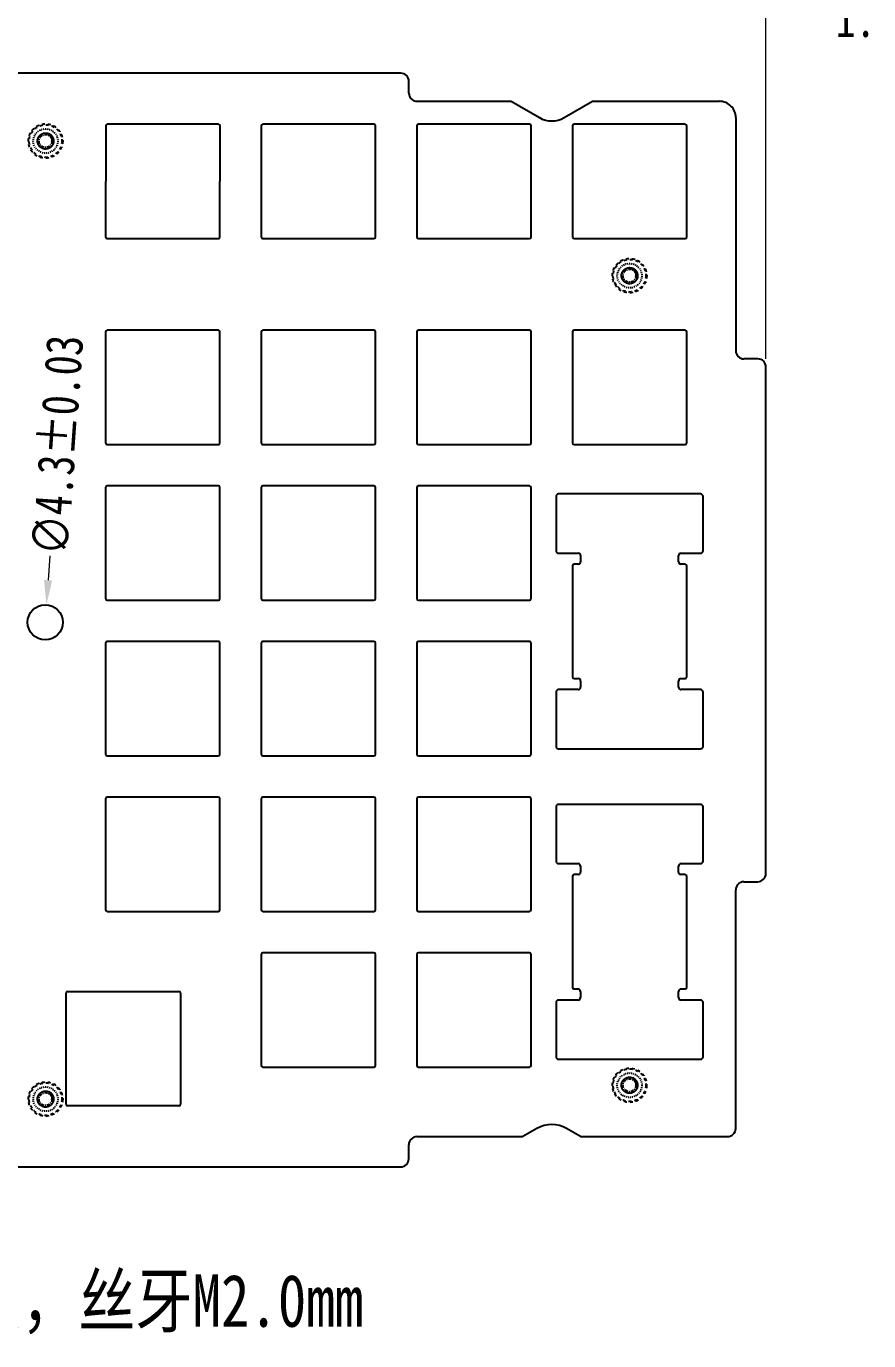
# Model space of a CAD drawing. Header units: inches. Extents: x 457 to 1932, y -186 to 238.
# Drawn here: x 893.6 to 996.8, y -9.5 to 151.4 of the extents above; entities that cross this region are included whole.
import ezdxf

# ---------------------------------------------------------------- set-up
doc = ezdxf.new("R2010")
doc.units = ezdxf.units.IN
doc.header["$LTSCALE"] = 1.21
doc.header["$MEASUREMENT"] = 0
doc.header["$PDMODE"] = 3
doc.header["$PDSIZE"] = 0.3125
doc.linetypes.add('HIDDEN', pattern=[0.2, 0.1, -0.1])
doc.layers.get('0').update_dxf_attribs({"linetype": 'CONTINUOUS'})
doc.layers.get('Defpoints').update_dxf_attribs({"linetype": 'CONTINUOUS'})
doc.layers.add('DEFAULT_2', color=8, linetype='HIDDEN')
doc.styles.get("Standard").update_dxf_attribs({"font": 'txt', "width": 0.8})
doc.dimstyles.new('YanXiu', dxfattribs={"dimscale": 1.5, "dimtxt": 3, "dimasz": 2, "dimexe": 0.66, "dimexo": 0.66, "dimgap": 0.66, "dimtad": 0, "dimdsep": 46, "dimtxsty": 'Standard', "dimcen": 0, "dimclrd": 3, "dimclre": 6, "dimclrt": 3, "dimazin": 2, "dimtm": 1e-09, "dimtfac": 1, "dimtofl": 0, "dimtmove": 0, "dimatfit": 3, "dimfxl": 0, "dimlwd": 5, "dimlwe": 5, "dimarcsym": 0})

# ---------------------------------------------------------------- blocks, each defined once
blk = doc.blocks.new('*D0')
at = {"color": 3, "lineweight": 5}
blk.add_line((896.53, 86.62), (896.32, 83.63), dxfattribs=at)
at = {"color": 3}
blk.add_solid([(895.82, 83.66), (896.82, 83.59), (896.11, 80.63)], dxfattribs=at)
at = {"layer": 'Defpoints', "color": 0}
for p in [(896.11, 80.63), (895.81, 76.34)]:
    blk.add_point(p, dxfattribs=at)
at = {"color": 3, "insert": (897.48, 100.18), "char_height": 4.5, "attachment_point": 5, "rotation": 85.9978}
blk.add_mtext('∅4.3%%P0.03', dxfattribs=at)
blk = doc.blocks.new('*D5')
at = {"color": 6, "lineweight": 5}
for p, q in [((543.12, 110.72), (543.12, 178.4)), ((984.22, 110.72), (984.22, 178.4))]:
    blk.add_line(p, q, dxfattribs=at)
at = {"color": 3, "lineweight": 5}
for p, q in [((546.12, 177.41), (749.78, 177.41)), ((981.22, 177.41), (777.56, 177.41))]:
    blk.add_line(p, q, dxfattribs=at)
at = {"color": 3}
for points in [[(546.12, 177.91), (546.12, 176.91), (543.12, 177.41)], [(981.22, 177.91), (981.22, 176.91), (984.22, 177.41)]]:
    blk.add_solid(points, dxfattribs=at)
at = {"layer": 'Defpoints', "color": 0}
for p in [(984.22, 177.41), (543.12, 109.73), (984.22, 109.73)]:
    blk.add_point(p, dxfattribs=at)
at = {"color": 3, "insert": (763.67, 177.41), "char_height": 4.5, "attachment_point": 5}
blk.add_mtext('441.1%%P0.15', dxfattribs=at)
blk = doc.blocks.new('*D7')
at = {"color": 6, "lineweight": 5}
for p, q in [((1015.92, 146.7), (1015.92, 154.87)), ((1017.42, 146.7), (1017.42, 154.87))]:
    blk.add_line(p, q, dxfattribs=at)
at = {"color": 3, "lineweight": 5}
for p, q in [((1012.92, 153.88), (1009.92, 153.88)), ((1020.42, 153.88), (1023.42, 153.88))]:
    blk.add_line(p, q, dxfattribs=at)
at = {"color": 3}
for points in [[(1012.92, 154.38), (1012.92, 153.38), (1015.92, 153.88)], [(1020.42, 154.38), (1020.42, 153.38), (1017.42, 153.88)]]:
    blk.add_solid(points, dxfattribs=at)
at = {"layer": 'Defpoints', "color": 0}
for p in [(1015.92, 153.88), (1015.92, 145.71), (1017.42, 145.71)]:
    blk.add_point(p, dxfattribs=at)
at = {"color": 3, "insert": (1000.71, 153.88), "char_height": 4.5, "attachment_point": 5}
blk.add_mtext('1.5{\\H0.7x;\\S+0.05^ -0.02;}', dxfattribs=at)

msp = doc.modelspace()

# ---------------------------------------------------------------- linework, layer by layer
at = {"color": 7, "linetype": 'Continuous'}
for p, q in [((939.494, 145.699), (877.494, 145.703)), ((940.494, 143.259), (940.494, 144.699)), ((941.494, 142.259), (953.014, 142.259)), ((953.014, 142.259), (956.469, 140.264)), ((959.519, 140.264), (962.975, 142.259)), ((962.975, 142.259), (978.518, 142.259)), ((980.518, 140.259), (980.516, 111.729)), ((903.368, 139.254), (903.367, 125.654)), ((917.168, 139.453), (903.568, 139.454)), ((917.367, 125.653), (917.368, 139.253)), ((922.418, 139.253), (922.417, 125.653)), ((936.218, 139.452), (922.618, 139.453)), ((936.417, 125.652), (936.418, 139.252)), ((941.468, 139.252), (941.467, 125.652)), ((955.268, 139.451), (941.668, 139.452)), ((955.467, 125.651), (955.468, 139.251)), ((960.518, 139.251), (960.517, 125.651)), ((974.318, 139.45), (960.718, 139.45)), ((974.517, 125.65), (974.518, 139.25)), ((903.567, 125.454), (917.167, 125.453)), ((922.617, 125.453), (936.217, 125.452)), ((941.667, 125.452), (955.267, 125.451)), ((960.717, 125.45), (974.317, 125.45)), ((903.367, 114.039), (903.366, 100.439)), ((917.167, 114.238), (903.567, 114.239)), ((917.366, 100.438), (917.367, 114.038)), ((922.417, 114.038), (922.416, 100.438)), ((936.217, 114.237), (922.617, 114.238)), ((936.416, 100.437), (936.417, 114.037)), ((941.467, 114.037), (941.466, 100.437)), ((955.267, 114.236), (941.667, 114.237)), ((955.466, 100.436), (955.467, 114.036)), ((960.517, 114.036), (960.516, 100.436)), ((974.317, 114.235), (960.717, 114.236)), ((974.516, 100.435), (974.517, 114.035)), ((983.216, 110.729), (981.516, 110.729)), ((984.212, 47.729), (984.216, 109.729)), ((903.566, 100.239), (917.166, 100.238)), ((922.616, 100.238), (936.216, 100.237)), ((941.666, 100.237), (955.266, 100.236)), ((960.716, 100.236), (974.316, 100.235)), ((903.365, 94.989), (903.364, 81.389)), ((917.165, 95.188), (903.565, 95.189)), ((917.364, 81.388), (917.365, 94.988)), ((922.415, 94.988), (922.414, 81.388)), ((936.215, 95.187), (922.615, 95.188)), ((936.414, 81.387), (936.415, 94.987)), ((941.465, 94.987), (941.464, 81.387)), ((955.265, 95.186), (941.665, 95.187)), ((955.464, 81.386), (955.465, 94.986)), ((958.512, 93.892), (958.512, 87.242)), ((976.212, 94.192), (958.812, 94.192)), ((976.512, 87.242), (976.512, 93.892)), ((958.812, 86.942), (961.212, 86.942)), ((973.812, 86.942), (976.212, 86.942)), ((960.515, 85.398), (960.514, 71.798)), ((961.273, 85.598), (960.715, 85.598)), ((961.512, 86.642), (961.512, 85.892)), ((973.512, 85.892), (973.512, 86.642)), ((974.315, 85.597), (973.756, 85.597)), ((974.514, 71.797), (974.515, 85.397)), ((903.564, 81.189), (917.164, 81.188)), ((922.614, 81.188), (936.214, 81.187)), ((941.664, 81.187), (955.264, 81.186)), ((903.364, 75.939), (903.363, 62.339)), ((917.164, 76.138), (903.564, 76.139)), ((917.363, 62.338), (917.364, 75.938)), ((922.414, 75.938), (922.413, 62.338)), ((936.214, 76.137), (922.614, 76.138)), ((936.413, 62.337), (936.414, 75.937)), ((941.464, 75.937), (941.463, 62.337)), ((955.264, 76.136), (941.664, 76.137)), ((955.463, 62.336), (955.464, 75.936)), ((960.714, 71.598), (961.207, 71.596)), ((961.512, 71.292), (961.512, 70.542)), ((973.512, 70.542), (973.512, 71.292)), ((973.817, 71.596), (974.314, 71.597)), ((958.512, 69.942), (958.512, 63.292)), ((961.212, 70.242), (958.812, 70.242)), ((976.212, 70.242), (973.812, 70.242)), ((976.512, 63.292), (976.512, 69.942)), ((958.812, 62.992), (976.212, 62.992)), ((903.563, 62.139), (917.163, 62.138)), ((922.613, 62.138), (936.213, 62.137)), ((941.663, 62.137), (955.263, 62.136)), ((903.363, 56.889), (903.362, 43.289)), ((917.163, 57.088), (903.563, 57.089)), ((917.362, 43.288), (917.363, 56.888)), ((922.413, 56.888), (922.412, 43.288)), ((936.213, 57.087), (922.613, 57.088)), ((936.412, 43.287), (936.413, 56.887)), ((941.463, 56.887), (941.462, 43.287)), ((955.263, 57.086), (941.663, 57.087)), ((955.462, 43.286), (955.463, 56.886)), ((958.51, 55.892), (958.51, 49.242)), ((976.21, 56.192), (958.81, 56.192)), ((976.51, 49.242), (976.51, 55.892)), ((958.81, 48.942), (961.21, 48.942)), ((961.51, 48.642), (961.51, 47.892)), ((973.51, 47.892), (973.51, 48.642)), ((973.81, 48.942), (976.21, 48.942)), ((960.512, 47.398), (960.511, 33.798)), ((961.27, 47.598), (960.712, 47.598)), ((974.312, 47.597), (973.754, 47.597)), ((974.511, 33.797), (974.512, 47.397)), ((981.512, 46.729), (983.212, 46.729)), ((980.51, 16.524), (980.512, 45.729)), ((903.562, 43.089), (917.162, 43.088)), ((922.612, 43.088), (936.212, 43.087)), ((941.662, 43.087), (955.262, 43.086)), ((922.411, 37.838), (922.411, 24.238)), ((936.211, 38.037), (922.611, 38.038)), ((936.411, 24.237), (936.411, 37.837)), ((941.461, 37.837), (941.461, 24.237)), ((955.261, 38.036), (941.661, 38.037)), ((955.461, 24.236), (955.461, 37.836)), ((898.531, 19.494), (898.531, 33.094)), ((898.731, 33.294), (912.331, 33.294)), ((912.531, 33.094), (912.531, 19.494)), ((961.21, 32.242), (958.81, 32.242)), ((960.711, 33.598), (961.205, 33.596)), ((961.51, 33.292), (961.51, 32.542)), ((973.51, 32.542), (973.51, 33.292)), ((976.21, 32.242), (973.81, 32.242)), ((973.815, 33.596), (974.311, 33.597)), ((958.51, 31.942), (958.51, 25.292)), ((976.51, 25.292), (976.51, 31.942)), ((958.81, 24.992), (976.21, 24.992)), ((922.611, 24.038), (936.211, 24.037)), ((941.661, 24.037), (955.261, 24.036)), ((912.331, 19.294), (898.731, 19.294)), ((956.16, 16.514), (954.445, 15.524)), ((961.525, 15.524), (959.81, 16.514)), ((940.485, 12.824), (940.485, 14.524)), ((941.485, 15.524), (954.445, 15.524)), ((961.525, 15.524), (979.51, 15.524)), ((877.485, 11.824), (939.485, 11.824))]:
    msp.add_line(p, q, dxfattribs=at)
at = {"color": 2, "linetype": 'Continuous'}
for p, q in [((896.6, 137.933), (896.652, 137.98)), ((896.736, 138.056), (896.652, 137.98)), ((968.111, 121.449), (968.163, 121.496)), ((968.248, 121.572), (968.163, 121.496)), ((968.105, 22.351), (968.157, 22.397)), ((968.241, 22.473), (968.157, 22.397)), ((896.6, 20.655), (896.652, 20.702)), ((896.736, 20.778), (896.652, 20.702))]:
    msp.add_line(p, q, dxfattribs=at)
at = {"color": 7, "linetype": 'Continuous'}
msp.add_circle((895.964, 78.49), 2.15, dxfattribs=at)
for centre, radius, start, end in [((939.494, 144.699), 1, 359.99616, 89.99616), ((941.494, 143.259), 1, 179.99616, 270), ((978.518, 140.259), 2, 359.99616, 90), ((957.994, 142.905), 3.05, 239.99616, 299.99616), ((903.568, 139.254), 0.2, 89.99616, 179.99616), ((917.168, 139.253), 0.2, 359.99616, 89.99616), ((922.618, 139.253), 0.2, 89.99616, 179.99616), ((936.218, 139.252), 0.2, 359.99616, 89.99616), ((941.668, 139.252), 0.2, 89.99616, 179.99616), ((955.268, 139.251), 0.2, 359.99616, 89.99616), ((960.718, 139.25), 0.2, 89.99616, 179.99616), ((974.318, 139.25), 0.2, 359.99616, 89.99616), ((903.567, 125.654), 0.2, 179.99616, 269.99616), ((917.167, 125.653), 0.2, 269.99616, 359.99616), ((922.617, 125.653), 0.2, 179.99616, 269.99616), ((936.217, 125.652), 0.2, 269.99616, 359.99616), ((941.667, 125.652), 0.2, 179.99616, 269.99616), ((955.267, 125.651), 0.2, 269.99616, 359.99616), ((960.717, 125.65), 0.2, 179.99616, 269.99616), ((974.317, 125.65), 0.2, 269.99616, 359.99616), ((903.567, 114.039), 0.2, 89.99616, 179.99616), ((917.167, 114.038), 0.2, 359.99616, 89.99616), ((922.617, 114.038), 0.2, 89.99616, 179.99616), ((936.217, 114.037), 0.2, 359.99616, 89.99616), ((941.667, 114.037), 0.2, 89.99616, 179.99616), ((955.267, 114.036), 0.2, 359.99616, 89.99616), ((960.717, 114.036), 0.2, 89.99616, 179.99616), ((974.317, 114.035), 0.2, 359.99616, 89.99616), ((981.516, 111.729), 1, 179.99616, 269.99616), ((983.216, 109.729), 1, 359.99616, 89.99616), ((903.566, 100.439), 0.2, 179.99616, 269.99616), ((917.166, 100.438), 0.2, 269.99616, 359.99616), ((922.616, 100.438), 0.2, 179.99616, 269.99616), ((936.216, 100.437), 0.2, 269.99616, 359.99616), ((941.666, 100.437), 0.2, 179.99616, 269.99616), ((955.266, 100.436), 0.2, 269.99616, 359.99616), ((960.716, 100.436), 0.2, 179.99616, 269.99616), ((974.316, 100.435), 0.2, 269.99616, 359.99616), ((903.565, 94.989), 0.2, 89.99616, 179.99616), ((917.165, 94.988), 0.2, 359.99616, 89.99616), ((922.615, 94.988), 0.2, 89.99616, 179.99616), ((936.215, 94.987), 0.2, 359.99616, 89.99616), ((941.665, 94.987), 0.2, 89.99616, 179.99616), ((955.265, 94.986), 0.2, 359.99616, 89.99616), ((958.812, 93.892), 0.3, 90, 180), ((976.212, 93.892), 0.3, 0, 90), ((958.812, 87.242), 0.3, 180, 270), ((961.212, 86.642), 0.3, 0, 90), ((973.812, 86.642), 0.3, 90, 180), ((976.212, 87.242), 0.3, 270, 0), ((960.715, 85.398), 0.2, 89.99616, 179.99616), ((961.212, 85.892), 0.3, 281.59716, 0), ((973.812, 85.892), 0.3, 180, 259.22762), ((974.315, 85.397), 0.2, 359.99616, 89.99616), ((903.564, 81.389), 0.2, 179.99616, 269.99616), ((917.164, 81.388), 0.2, 269.99616, 359.99616), ((922.614, 81.388), 0.2, 179.99616, 269.99616), ((936.214, 81.387), 0.2, 269.99616, 359.99616), ((941.664, 81.387), 0.2, 179.99616, 269.99616), ((955.264, 81.386), 0.2, 269.99616, 359.99616), ((903.564, 75.939), 0.2, 89.99616, 179.99616), ((917.164, 75.938), 0.2, 359.99616, 89.99616), ((922.614, 75.938), 0.2, 89.99616, 179.99616), ((936.214, 75.937), 0.2, 359.99616, 89.99616), ((941.664, 75.937), 0.2, 89.99616, 179.99616), ((955.264, 75.936), 0.2, 359.99616, 89.99616), ((960.714, 71.798), 0.2, 179.99616, 269.99616), ((961.212, 71.292), 0.3, 0, 89.99616), ((973.812, 71.292), 0.3, 89.99616, 180), ((974.314, 71.797), 0.2, 269.99616, 359.99616), ((958.812, 69.942), 0.3, 90, 180), ((961.212, 70.542), 0.3, 270, 0), ((973.812, 70.542), 0.3, 180, 270), ((976.212, 69.942), 0.3, 0, 90), ((958.812, 63.292), 0.3, 180, 270), ((976.212, 63.292), 0.3, 270, 0), ((903.563, 62.339), 0.2, 179.99616, 269.99616), ((917.163, 62.338), 0.2, 269.99616, 359.99616), ((922.613, 62.338), 0.2, 179.99616, 269.99616), ((936.213, 62.337), 0.2, 269.99616, 359.99616), ((941.663, 62.337), 0.2, 179.99616, 269.99616), ((955.263, 62.336), 0.2, 269.99616, 359.99616), ((903.563, 56.889), 0.2, 89.99616, 179.99616), ((917.163, 56.888), 0.2, 359.99616, 89.99616), ((922.613, 56.888), 0.2, 89.99616, 179.99616), ((936.213, 56.887), 0.2, 359.99616, 89.99616), ((941.663, 56.887), 0.2, 89.99616, 179.99616), ((955.263, 56.886), 0.2, 359.99616, 89.99616), ((958.81, 55.892), 0.3, 90, 180), ((976.21, 55.892), 0.3, 0, 90), ((958.81, 49.242), 0.3, 180, 270), ((961.21, 48.642), 0.3, 0, 90), ((973.81, 48.642), 0.3, 90, 180), ((976.21, 49.242), 0.3, 270, 360), ((960.712, 47.398), 0.2, 89.99616, 179.99616), ((961.21, 47.892), 0.3, 281.59716, 0), ((973.81, 47.892), 0.3, 180, 259.22762), ((974.312, 47.397), 0.2, 359.99616, 89.99616), ((981.512, 45.729), 1, 89.99616, 179.99616), ((983.212, 47.729), 1, 269.99616, 359.99616), ((903.562, 43.289), 0.2, 179.99616, 269.99616), ((917.162, 43.288), 0.2, 269.99616, 359.99616), ((922.612, 43.288), 0.2, 179.99616, 269.99616), ((936.212, 43.287), 0.2, 269.99616, 359.99616), ((941.662, 43.287), 0.2, 179.99616, 269.99616), ((955.262, 43.286), 0.2, 269.99616, 359.99616), ((922.611, 37.838), 0.2, 89.99616, 179.99616), ((936.211, 37.837), 0.2, 359.99616, 89.99616), ((941.661, 37.837), 0.2, 89.99616, 179.99616), ((955.261, 37.836), 0.2, 359.99616, 89.99616), ((960.711, 33.798), 0.2, 179.99616, 269.99616), ((974.311, 33.797), 0.2, 269.99616, 359.99616), ((898.731, 33.094), 0.2, 90, 180), ((912.331, 33.094), 0.2, 0, 90), ((958.81, 31.942), 0.3, 90, 180), ((961.21, 33.292), 0.3, 0, 89.99616), ((961.21, 32.542), 0.3, 270, 0), ((973.81, 33.292), 0.3, 89.99616, 180), ((973.81, 32.542), 0.3, 180, 270), ((976.21, 31.942), 0.3, 0, 90), ((922.611, 24.238), 0.2, 179.99616, 269.99616), ((936.211, 24.237), 0.2, 269.99616, 359.99616), ((941.661, 24.237), 0.2, 179.99616, 269.99616), ((955.261, 24.236), 0.2, 269.99616, 359.99616), ((958.81, 25.292), 0.3, 180, 270), ((976.21, 25.292), 0.3, 270, 0), ((898.731, 19.494), 0.2, 180, 270), ((912.331, 19.494), 0.2, 270, 0), ((957.985, 13.353), 3.65, 59.99616, 119.99616), ((979.51, 16.524), 1, 270, 359.99616), ((941.485, 14.524), 1, 90, 179.99616), ((939.485, 12.824), 1, 270, 359.99616)]:
    msp.add_arc(centre, radius, start, end, dxfattribs=at)
at = {"color": 2, "linetype": 'Continuous'}
for points, knots in [([(896.736, 138.056), (896.782, 138.005), (896.604, 138.222), (896.343, 138.324), (896.405, 138.296)], [0, 0, 0, 0, 0.4999973, 1, 1, 1, 1]), ([(896.793, 137.255), (896.839, 137.417), (896.823, 137.778), (896.604, 138.062), (896.468, 138.161)], [0, 0, 0, 0, 0.499586, 1, 1, 1, 1]), ([(968.248, 121.572), (968.294, 121.521), (968.116, 121.739), (967.854, 121.84), (967.917, 121.812)], [0, 0, 0, 0, 0.4999973, 1, 1, 1, 1]), ([(968.304, 120.772), (968.35, 120.933), (968.335, 121.295), (968.116, 121.578), (967.98, 121.678)], [0, 0, 0, 0, 0.499586, 1, 1, 1, 1]), ([(968.241, 22.473), (968.287, 22.422), (968.109, 22.64), (967.848, 22.741), (967.91, 22.714)], [0, 0, 0, 0, 0.4999973, 1, 1, 1, 1]), ([(968.298, 21.673), (968.344, 21.834), (968.328, 22.196), (968.109, 22.48), (967.973, 22.579)], [0, 0, 0, 0, 0.499586, 1, 1, 1, 1]), ([(896.736, 20.778), (896.782, 20.727), (896.604, 20.945), (896.343, 21.046), (896.405, 21.018)], [0, 0, 0, 0, 0.4999973, 1, 1, 1, 1]), ([(896.793, 19.978), (896.839, 20.139), (896.823, 20.501), (896.604, 20.784), (896.468, 20.884)], [0, 0, 0, 0, 0.499586, 1, 1, 1, 1])]:
    msp.add_open_spline(points, degree=3, knots=knots, dxfattribs=at)
at = {"layer": 'DEFAULT_2', "color": 2, "linetype": 'HIDDEN', "ltscale": 3}
for centre, radius in [((896.006, 137.397), 2.1), ((896.006, 137.397), 2), ((896.006, 137.397), 0.8), ((967.517, 120.914), 2.1), ((967.517, 120.914), 2), ((967.517, 120.914), 0.8), ((967.51, 21.815), 2.1), ((967.51, 21.815), 2), ((967.51, 21.815), 0.8), ((896.006, 20.12), 2.1), ((896.006, 20.12), 2), ((896.006, 20.12), 0.8)]:
    msp.add_circle(centre, radius, dxfattribs=at)
at = {"layer": 'DEFAULT_2', "color": 8, "linetype": 'HIDDEN'}
for centre, radius in [((896.006, 137.397), 1.5), ((896.006, 137.397), 0.8), ((896.006, 137.397), 0.8), ((967.517, 120.914), 1.5), ((967.517, 120.914), 0.8), ((967.517, 120.914), 0.8), ((967.51, 21.815), 1.5), ((967.51, 21.815), 0.8), ((967.51, 21.815), 0.8), ((896.006, 20.12), 1.5), ((896.006, 20.12), 0.8), ((896.006, 20.12), 0.8)]:
    msp.add_circle(centre, radius, dxfattribs=at)
at = {"layer": 'DEFAULT_2', "color": 2, "linetype": 'HIDDEN', "ltscale": 3}
for points in [[(895.428, 138.193), (895.593, 138.313), (896.014, 138.45), (896.634, 138.24), (897.012, 137.703), (896.997, 137.046), (896.596, 136.527), (895.964, 136.346), (895.349, 136.576), (894.99, 137.125), (895.026, 137.781), (895.444, 138.287), (896.081, 138.447), (896.689, 138.197), (897.03, 137.636), (896.972, 136.982), (896.537, 136.49), (895.896, 136.351), (895.297, 136.62), (894.974, 137.192), (895.053, 137.844), (895.503, 138.322), (896.149, 138.439), (896.739, 138.151), (897.043, 137.569), (896.943, 136.92), (896.477, 136.457), (895.828, 136.361), (895.247, 136.668), (894.963, 137.26), (895.084, 137.905), (895.565, 138.352), (896.216, 138.429), (896.599, 138.208), (896.736, 138.056)], [(966.939, 121.709), (967.105, 121.83), (967.525, 121.966), (968.146, 121.756), (968.524, 121.219), (968.509, 120.563), (968.107, 120.043), (967.476, 119.863), (966.861, 120.092), (966.501, 120.642), (966.538, 121.297), (966.956, 121.803), (967.593, 121.963), (968.2, 121.714), (968.541, 121.153), (968.483, 120.499), (968.049, 120.007), (967.407, 119.868), (966.808, 120.137), (966.486, 120.708), (966.565, 121.36), (967.015, 121.838), (967.661, 121.956), (968.251, 121.667), (968.555, 121.085), (968.454, 120.437), (967.989, 119.974), (967.339, 119.877), (966.759, 120.185), (966.474, 120.776), (966.596, 121.421), (967.077, 121.868), (967.727, 121.945), (968.111, 121.724), (968.248, 121.572)], [(966.932, 22.611), (967.098, 22.731), (967.519, 22.868), (968.139, 22.658), (968.517, 22.12), (968.502, 21.464), (968.101, 20.944), (967.469, 20.764), (966.854, 20.993), (966.495, 21.543), (966.531, 22.198), (966.949, 22.705), (967.586, 22.864), (968.193, 22.615), (968.535, 22.054), (968.477, 21.4), (968.042, 20.908), (967.401, 20.769), (966.802, 21.038), (966.479, 21.61), (966.558, 22.261), (967.008, 22.739), (967.654, 22.857), (968.244, 22.569), (968.548, 21.987), (968.448, 21.338), (967.982, 20.875), (967.333, 20.778), (966.752, 21.086), (966.468, 21.677), (966.589, 22.323), (967.07, 22.77), (967.721, 22.846), (968.104, 22.626), (968.241, 22.473)], [(895.428, 20.915), (895.593, 21.036), (896.014, 21.172), (896.634, 20.962), (897.012, 20.425), (896.997, 19.769), (896.596, 19.249), (895.964, 19.069), (895.349, 19.298), (894.99, 19.848), (895.026, 20.503), (895.444, 21.009), (896.081, 21.169), (896.689, 20.92), (897.03, 20.359), (896.972, 19.705), (896.537, 19.213), (895.896, 19.074), (895.297, 19.343), (894.974, 19.914), (895.053, 20.566), (895.503, 21.044), (896.149, 21.162), (896.739, 20.873), (897.043, 20.291), (896.943, 19.643), (896.477, 19.18), (895.828, 19.083), (895.247, 19.391), (894.963, 19.982), (895.084, 20.628), (895.565, 21.075), (896.216, 21.151), (896.599, 20.93), (896.736, 20.778)]]:
    msp.add_open_spline(points, degree=3, knots=[0, 0, 0, 0, 0.0312476, 0.0624971, 0.0937489, 0.1250021, 0.1562545, 0.1875048, 0.2187528, 0.25, 0.2812478, 0.3124976, 0.3437497, 0.3750029, 0.4062551, 0.437505, 0.4687528, 0.5, 0.531248, 0.5624981, 0.5937504, 0.6250037, 0.6562556, 0.6875051, 0.7187528, 0.75, 0.7812482, 0.8124987, 0.8437513, 0.8750044, 0.906256, 0.9375053, 0.9687528, 1, 1, 1, 1], dxfattribs=at)

# ---------------------------------------------------------------- texts
at = {"insert": (788.329, -1.352), "char_height": 6.4, "width": 174.82957, "attachment_point": 1}
msp.add_mtext('{\\fSimSun|b0|i0|c134|p2;\\C1;背面10个铁铆钉(黄色圈圈)，镀镍，丝牙M2.0mm}', dxfattribs=at)

# ---------------------------------------------------------------- dimensions: what is measured, and where the dimension line sits
dim = msp.add_linear_dim(base=(984.2163, 177.4133), p1=(543.1208, 109.7289), p2=(984.2163, 109.7287), text='<>%%P0.15', dimstyle='YanXiu')
dim.commit()
dim.dimension.update_dxf_attribs({"geometry": '*D5', "text_midpoint": (763.6685, 177.4133), "dimtype": 160})
dim = msp.add_linear_dim(base=(1015.925, 153.877), p1=(1017.425, 145.715), p2=(1015.925, 145.715), text='<>{\\H0.7x;\\S+0.05^ -0.02;}', dimstyle='YanXiu')
dim.commit()
dim.dimension.update_dxf_attribs({"geometry": '*D7', "text_midpoint": (1000.715, 153.877)})
dim = msp.add_diameter_dim_2p(p1=(895.814, 76.345), p2=(896.114, 80.634), text='<>%%P0.03', dimstyle='YanXiu')
dim.commit()
dim.dimension.update_dxf_attribs({"geometry": '*D0', "text_midpoint": (897.482, 100.177)})

doc.saveas('drawing.dxf')
